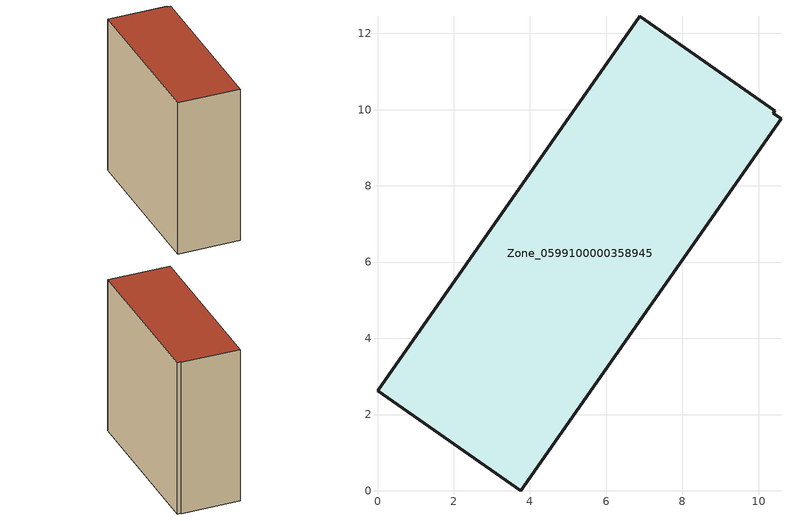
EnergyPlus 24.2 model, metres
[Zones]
Zone_0599100000358945
 floor ground (C_G): 0,2.63 6.88,12.45 10.42,9.97 10.38,9.91 10.58,9.76 3.75,0 z3.39
 wall outside (C_F): 6.88,12.45 0,2.63 3.75,0 10.58,9.76 10.38,9.91 10.42,9.97 6.88,12.45 z3.39:15.21
 roof outside (C_R): 3.75,0 10.58,9.76 10.38,9.91 10.42,9.97 6.88,12.45 0,2.63 z15.21
[BUILDING]
Pand.0599100000358945: North Axis=0; Terrain=City; Loads Convergence Tolerance Value=0.04; Temperature Convergence Tolerance Value=0.4; Solar Distribution=FullExterior; Maximum Number of Warmup Days=25; Minimum Number of Warmup Days=1
[Site:Location]
Rotterdam.The.Hague.AP_ZH_NLD Design_Conditions: Latitude=51.96; Longitude=4.45; Time Zone=1; Elevation=-4.5
[SITE:GROUNDTEMPERATURE:BUILDINGSURFACE]
18, 18, 18, 18, 18, 18, 18, 18, 18, 18, 18, 18
[MATERIAL] Thermal Absorptance=0.9; Solar Absorptance=0.7; Visible Absorptance=0.7
Name | Roughness | Thickness | Conductivity | Density | Specific Heat
G.TI.1992-2005 | MediumSmooth | 0.15 | 0.06 | 540 | 1210
F.TI.1992-2005 | Rough | 0.3 | 0.12 | 1920 | 840
R.TI.1992-2005 | MediumRough | 0.2 | 0.08 | 1500 | 1000
[CONSTRUCTION]
C_G: G.TI.1992-2005
C_F: F.TI.1992-2005
C_R: R.TI.1992-2005
[ZONE]
Zone_0599100000358945: Type=1; Multiplier=1; Ceiling Height=Autocalculate; Volume=Autocalculate; Floor Area=autocalculate; Part of Total Floor Area=Yes
[ZONEINFILTRATION:DESIGNFLOWRATE]
Infil_Zone_0599100000358945: Zone or ZoneList or Space or SpaceList=Zone_0599100000358945; Schedule=AlwaysOn; Design Flow Rate Calculation Method=Flow/Area; Flow Rate per Floor Area=0.0015; Constant Term Coefficient=1; Temperature Term Coefficient=0; Velocity Term Coefficient=0; Velocity Squared Term Coefficient=0
[HVACTEMPLATE:ZONE:IDEALLOADSAIRSYSTEM]
Zone_0599100000358945: Maximum Heating Supply Air Temperature=50; Minimum Cooling Supply Air Temperature=13; Maximum Heating Supply Air Humidity Ratio=0.0156; Minimum Cooling Supply Air Humidity Ratio=0.0077; Heating Limit=NoLimit; Cooling Limit=NoLimit; Dehumidification Control Type=ConstantSensibleHeatRatio; Cooling Sensible Heat Ratio=0.7; Dehumidification Setpoint=60; Humidification Control Type=None; Humidification Setpoint=30; Outdoor Air Method=None; Outdoor Air Flow Rate per Person=0.00944; Outdoor Air Flow Rate per Zone Floor Area=0; Outdoor Air Flow Rate per Zone=0; Demand Controlled Ventilation Type=None; Outdoor Air Economizer Type=NoEconomizer; Heat Recovery Type=None; Sensible Heat Recovery Effectiveness=0.7; Latent Heat Recovery Effectiveness=0.65
[ZONECONTROL:THERMOSTAT]
ThermostatControl_Zone_0599100000358945: Zone or ZoneList=Zone_0599100000358945; Control Type Schedule=DualSetpointControlType; Control 1=Thermostat_Zone_0599100000358945; Temperature Difference Between Cutout And Setpoint=0
[THERMOSTATSETPOINT:DUALSETPOINT]
Thermostat_Zone_0599100000358945: Heating Setpoint Temperature Schedule=HeatingSetpoint_Zone_0599100000358945; Cooling Setpoint Temperature Schedule=CoolingSetpoint_Zone_0599100000358945
[SCHEDULE:COMPACT]
HeatingSetpoint_Zone_0599100000358945: Through: 12/31, For: AllDays, Until: 24:00, 21
CoolingSetpoint_Zone_0599100000358945: Through: 12/31, For: AllDays, Until: 24:00, 24
DualSetpointControlType: Through: 12/31, For: AllDays, Until: 24:00, 4
AlwaysOn: Through: 12/31, For: AllDays, Until: 24:00, 1
